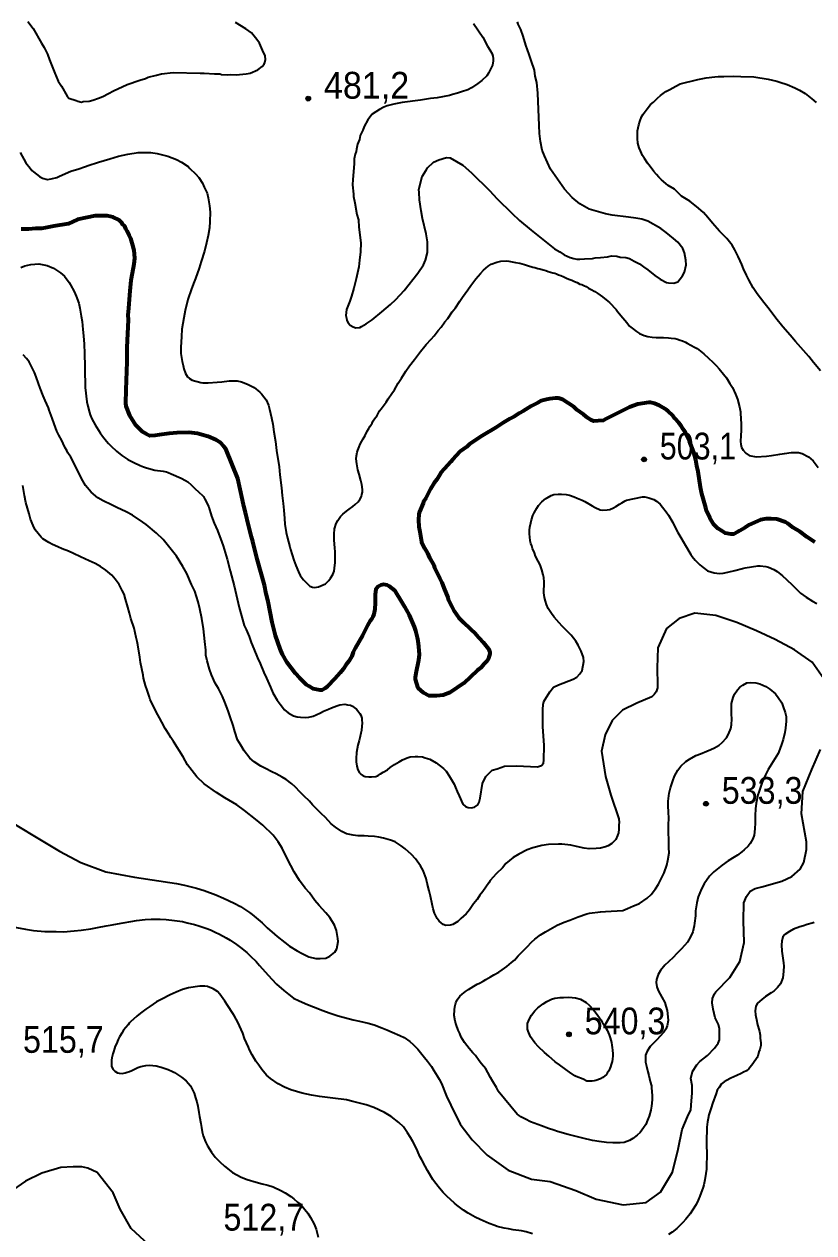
# Model space of a CAD drawing. Header units: metres. Extents: x 547833 to 556102, y 1844799 to 1850994.
# Drawn here: x 553187 to 553688, y 1847024 to 1847791 of the extents above; entities that cross this region are included whole.
import ezdxf

# ---------------------------------------------------------------- set-up
doc = ezdxf.new("R2010")
doc.units = ezdxf.units.M
doc.header["$LTSCALE"] = 6.8
for name, color, linetype, lineweight in [('1', 7, 'Continuous', 25), ('2', 7, 'Continuous', 53), ('5', 7, 'Continuous', 13)]:
    doc.layers.add(name, color=color, linetype=linetype, lineweight=lineweight)

msp = doc.modelspace()

# ---------------------------------------------------------------- hatches: boundary and pattern name
at = {"layer": '5'}
for points in [[(553368.72, 1847743.96, 1), (553365.72, 1847743.96, 1)], [(553581.73, 1847514.99, 1), (553578.73, 1847514.99, 1)], [(553621.05, 1847296.5, 1), (553618.05, 1847296.5, 1)], [(553534.08, 1847150.21, 1), (553531.08, 1847150.21, 1)]]:
    msp.add_hatch(color=256, dxfattribs=at).paths.add_polyline_path(points)

# ---------------------------------------------------------------- linework, layer by layer
at = {"layer": '1'}
for points in [[(553189.33, 1847792.96), (553192.67, 1847788.49), (553197.98, 1847779.17), (553199.72, 1847776.34), (553201.81, 1847772.12), (553203.02, 1847768.62), (553206.41, 1847760.1), (553208.6, 1847755.09), (553210.78, 1847751.9), (553214.35, 1847745.43), (553215.28, 1847744.32), (553219.9, 1847742.82), (553220.97, 1847742.33), (553223.45, 1847741.81), (553224.43, 1847742.12), (553228.25, 1847742.35), (553230.6, 1847743.02), (553234.1, 1847744.23), (553236.81, 1847745.34), (553240.45, 1847747.17), (553243.68, 1847748.95), (553252.33, 1847752.97), (553260.32, 1847755.69), (553264.04, 1847756.72), (553265.77, 1847757.53), (553270.87, 1847758.91), (553274.03, 1847759.68), (553281.61, 1847760.54), (553298.66, 1847760.04)], [(553298.66, 1847760.04), (553301.28, 1847760.14), (553307.81, 1847759.66), (553311.05, 1847759.62), (553312.29, 1847759.36), (553315.76, 1847759.15), (553317.98, 1847759.2), (553321.44, 1847758.98), (553327.83, 1847759.71), (553330.41, 1847760.2), (553335.24, 1847762.16), (553338.03, 1847764.3), (553339.27, 1847765.86), (553339.76, 1847766.92), (553340.15, 1847768.79), (553339.88, 1847771.19), (553338.28, 1847774.65), (553336.36, 1847779.08), (553334.67, 1847781.52), (553331.15, 1847785.77), (553327.64, 1847788.21), (553321.1, 1847792.32)], [(553472, 1847791.68), (553477.92, 1847782.99), (553481, 1847777.27), (553482.47, 1847775.01), (553483.99, 1847772.35), (553484.34, 1847770.97), (553484.53, 1847769.37), (553484.48, 1847767.95), (553484.18, 1847765.29), (553483.16, 1847763.56), (553481.53, 1847760.13), (553480.51, 1847758.4), (553477.41, 1847755.42), (553474.79, 1847753.5), (553470.85, 1847750.83), (553468.36, 1847749.54), (553464.46, 1847748.29), (553461.93, 1847747.39), (553458.78, 1847746.63), (553456.83, 1847746.01), (553449.11, 1847744.52), (553444.71, 1847744.03), (553438.37, 1847742.9), (553426.78, 1847741.59), (553421.46, 1847740.38), (553417.33, 1847739.3), (553415.2, 1847738.46), (553412.32, 1847737.12), (553407.8, 1847734.18), (553404.97, 1847730.62), (553402.62, 1847726.31), (553401.87, 1847724), (553400.24, 1847720.58), (553399.71, 1847718.09), (553398.43, 1847715.11), (553398.34, 1847714.09), (553397.77, 1847712), (553397.55, 1847710.36), (553396.93, 1847708.67), (553396.45, 1847705.78), (553396.42, 1847702.54), (553395.5, 1847692.73), (553395.29, 1847689.27), (553395.97, 1847683.27), (553395.93, 1847681.85)], [(553547.45, 1847642.59), (553549.22, 1847642.99), (553552.64, 1847643.18), (553557.03, 1847643.67), (553559.61, 1847644.17), (553563.07, 1847643.95), (553565.16, 1847643.38), (553568.62, 1847643.17), (553570.93, 1847642.42), (553573.95, 1847640.74), (553577.38, 1847639.1), (553579.82, 1847637.15), (553582.67, 1847635.25), (553587.12, 1847631.71), (553590.41, 1847629.45), (553594.49, 1847627.29), (553595.74, 1847627.02), (553599.2, 1847626.81), (553601.73, 1847627.7), (553604.74, 1847631.48), (553605.89, 1847633.84), (553606.99, 1847638.41), (553606.85, 1847641.43), (553605.91, 1847646.18), (553604.79, 1847648.89), (553601.72, 1847652.79), (553599.01, 1847655.31), (553594.34, 1847659.03), (553590.82, 1847661.46), (553582.6, 1847666.2), (553578.82, 1847667.39), (553575.09, 1847668.18), (553570.39, 1847668.65), (553560.13, 1847669.92), (553555.78, 1847670.84), (553545.51, 1847673.93), (553539.47, 1847677.29), (553534.58, 1847681.18), (553529.72, 1847686.5), (553521, 1847699.27), (553518.9, 1847703.48), (553517.2, 1847707.74), (553515.6, 1847711.2), (553514.56, 1847716.74), (553513.98, 1847721.94), (553513.61, 1847726.95), (553512.9, 1847747.51), (553512.13, 1847754.3), (553511.28, 1847758.25), (553510.65, 1847762.02), (553508.72, 1847768.27), (553507.29, 1847771.96), (553505.19, 1847777.99), (553503.54, 1847783.67), (553502.07, 1847787.75), (553500.46, 1847791.21), (553499.88, 1847792.76)], [(553681.35, 1847584.18), (553676.25, 1847589.8), (553672.95, 1847593.77), (553668.37, 1847599.2), (553663.9, 1847604.76), (553659.53, 1847610.47), (553656.34, 1847614.57), (553652, 1847620.03), (553649.46, 1847623.83), (553646.65, 1847628.97), (553645.2, 1847631.9), (553643.37, 1847636.03), (553642.33, 1847638.64), (553641.18, 1847641.11), (553640.01, 1847643.83), (553637.93, 1847647.93), (553636.1, 1847650.95), (553632.77, 1847655.16), (553628.03, 1847659.83), (553623.72, 1847665.04), (553620.72, 1847668.54), (553617.88, 1847671.69), (553614.83, 1847674.57), (553609.38, 1847678.91), (553604.07, 1847682.03), (553599.47, 1847686.48), (553595.61, 1847688.83), (553593.97, 1847690.14), (553591.31, 1847692.43), (553589.63, 1847694.12), (553588.05, 1847695.74), (553586.53, 1847697.66), (553584.16, 1847700.97), (553582.54, 1847702.98), (553580.49, 1847706.03), (553579.37, 1847707.99), (553577.94, 1847710.92), (553577.13, 1847712.82), (553576.39, 1847715.72), (553576.06, 1847718.67), (553576.09, 1847720.97), (553576.19, 1847723.57), (553576.86, 1847727.33), (553577.51, 1847729.5), (553578.68, 1847732.32), (553579.77, 1847734.14), (553580.96, 1847735.87), (553582.16, 1847737.6), (553584.36, 1847740.15), (553586.17, 1847741.75), (553588.76, 1847744.34), (553590.77, 1847745.96), (553594.17, 1847748.44), (553596.7, 1847749.83), (553600.34, 1847751.94), (553603.18, 1847753.26), (553614.32, 1847756.03), (553619.67, 1847757.14), (553625.18, 1847757.77), (553627.26, 1847757.91), (553630.84, 1847757.92), (553637.09, 1847758.14), (553641.6, 1847757.95), (553649.88, 1847757.81), (553659.03, 1847756.26), (553664.45, 1847754.99), (553666.31, 1847754.41), (553671.06, 1847752.96), (553675.88, 1847750.92), (553678.94, 1847749.38), (553682.38, 1847747.18), (553686.65, 1847743.78), (553689.5, 1847741.52)], [(553184.41, 1847709.83), (553188.12, 1847703.31), (553190.88, 1847699.78), (553191.78, 1847698.39), (553193.01, 1847697.42), (553196.69, 1847694.49), (553198.65, 1847693.59), (553201.72, 1847692.7), (553204.17, 1847692.98), (553207.65, 1847693.99), (553209.42, 1847694.81), (553216.51, 1847697.85), (553218.79, 1847698.48), (553221.08, 1847699.11), (553225.83, 1847700.89), (553227.63, 1847701.46), (553234.07, 1847703.68), (553241.38, 1847705.87), (553246.79, 1847707.36), (553252.83, 1847708.78), (553259.41, 1847709.78), (553267.36, 1847709.69)], [(553267.36, 1847709.69), (553271.38, 1847709.15), (553278.13, 1847707.56), (553283.71, 1847705.34), (553286.87, 1847703.72), (553291.04, 1847700.84), (553292.16, 1847699.73), (553295.65, 1847696.28), (553297.78, 1847693.92), (553300.04, 1847690.33), (553301.19, 1847687.86), (553303, 1847683.98), (553303.71, 1847680.96), (553304.54, 1847675.84), (553304.98, 1847671.93), (553304.78, 1847666.08), (553304.49, 1847662.08), (553303.68, 1847657.15), (553302.6, 1847652.44), (553301.34, 1847647.22), (553299.23, 1847640.66), (553297.99, 1847636.3), (553295.74, 1847629.85), (553294.88, 1847627.64), (553293.25, 1847623.37), (553290.93, 1847616.54), (553289.12, 1847609.51), (553288.29, 1847604.83), (553287.11, 1847597.76), (553286.76, 1847593.13), (553286.32, 1847586.14), (553286.38, 1847582.3), (553287.21, 1847577.19), (553287.87, 1847574.66), (553288.36, 1847572.49), (553289.43, 1847569.63), (553290.66, 1847567.54), (553291.91, 1847566.32), (553293.52, 1847565.26), (553299.02, 1847563.78), (553300.4, 1847563.56), (553303.75, 1847563.57), (553309.41, 1847563.96), (553312.35, 1847564.3), (553317, 1847564.82), (553319.34, 1847564.97), (553322.19, 1847564.92), (553324.86, 1847564.35), (553328.75, 1847562.81), (553332.84, 1847560.67), (553336.52, 1847557.74), (553337.5, 1847556.74), (553340.42, 1847552.85), (553341.92, 1847549.43), (553342.58, 1847546.9), (553343.95, 1847541.35), (553344.78, 1847537.36), (553345.44, 1847532.6), (553346.38, 1847526.5), (553347.15, 1847520.77), (553348.7, 1847510.4), (553349.28, 1847505.26), (553350.23, 1847496.94), (553350.78, 1847492.05), (553351.34, 1847487.15), (553351.7, 1847482.85), (553352.07, 1847477.44), (553352.45, 1847474.01), (553353.31, 1847468.66), (553353.97, 1847465.01), (553355.45, 1847459.6), (553355.89, 1847457.92), (553358.03, 1847451.09), (553359.39, 1847447.78), (553361.09, 1847443.75), (553362.1, 1847441.39), (553364.15, 1847438.65), (553368.32, 1847434.66), (553370.01, 1847433.98), (553371.4, 1847433.77), (553373.71, 1847434.15), (553376.67, 1847435.36), (553378.19, 1847436.15), (553380.31, 1847438.25), (553381.39, 1847439.61), (553382.86, 1847442.01), (553383.61, 1847444.08), (553384.18, 1847447.86), (553384.36, 1847449.49), (553384.29, 1847456.67), (553384.07, 1847458.63), (553383.71, 1847464.04), (553383.56, 1847467.5), (553383.91, 1847471.01), (553384.88, 1847474.47), (553385.91, 1847476.32), (553387.73, 1847478.88), (553389.06, 1847480.27), (553391.56, 1847482.29), (553393.16, 1847483.46), (553395.58, 1847485.1)], [(553395.93, 1847681.85), (553396.78, 1847677.9), (553398.04, 1847670.36), (553399.02, 1847667.03), (553399.35, 1847662.42), (553400.48, 1847652.43), (553400.31, 1847646.75), (553399.7, 1847641.42), (553399.36, 1847637.33), (553398.39, 1847633.38), (553397.6, 1847629.65), (553396.06, 1847623.61), (553394.6, 1847618.59), (553393.54, 1847615.43), (553391.51, 1847610.15), (553391.12, 1847606.46), (553391.53, 1847604.69), (553391.71, 1847603.09), (553392.46, 1847601.76), (553393.84, 1847600.3), (553395.8, 1847599.1), (553397.49, 1847598.48), (553399.89, 1847598.76), (553401.04, 1847599.29), (553403.88, 1847601.03), (553407.82, 1847603.7), (553413.94, 1847608.64), (553419.48, 1847613.32), (553422.75, 1847616.52), (553427.98, 1847622.17), (553436.83, 1847633.29), (553440.29, 1847638.53), (553441.57, 1847641.51), (553442.84, 1847646.31), (553442.93, 1847649.15), (553442.87, 1847653.19), (553442.11, 1847658.16), (553439.78, 1847668.01), (553438.83, 1847672.76), (553437.84, 1847679.73), (553437.52, 1847684.34), (553437.29, 1847686.34), (553439.41, 1847694.47), (553441.97, 1847698.6), (553442.81, 1847700.12), (553446.67, 1847703.59), (553450.13, 1847705.19), (553454.83, 1847706.53), (553457.27, 1847706.41), (553465.27, 1847701.85), (553470.7, 1847696.8), (553482.27, 1847685.77), (553487.12, 1847680.46), (553496.46, 1847671.2), (553501.22, 1847666.68), (553508.61, 1847660.44), (553523.5, 1847648.57), (553526.75, 1847646.72), (553529.6, 1847644.81), (553533.42, 1847643.22), (553535.73, 1847642.47), (553537.59, 1847642.08), (553539.41, 1847642.08), (553542.43, 1847642.22), (553547.45, 1847642.59)], [(553184.87, 1847636.87), (553187.37, 1847637.77), (553191.23, 1847638.71), (553193.82, 1847638.87), (553196.4, 1847639.04), (553201.6, 1847638.02), (553205.63, 1847636.37), (553210.04, 1847633.52), (553212.66, 1847631.22), (553215.58, 1847627.33), (553216.37, 1847625.81), (553218.72, 1847621.49), (553220.03, 1847618.67), (553221.65, 1847614.26), (553222.39, 1847611), (553223.08, 1847605.99), (553223.71, 1847602.6), (553224.29, 1847597.46), (553224.63, 1847593.4), (553225.1, 1847588.13), (553225.03, 1847586.63), (553225.22, 1847583.8), (553225.64, 1847561.14), (553225.69, 1847560.6), (553226.71, 1847551.53), (553227.29, 1847548.77), (553228.38, 1847544.75), (553228.85, 1847543.35), (553229.97, 1847540.88), (553232.02, 1847537.01), (553233.03, 1847535.27), (553235.19, 1847531.96), (553236.68, 1847529.85), (553239.15, 1847526.69), (553240.55, 1847525.12), (553242.23, 1847523.42), (553245.57, 1847520.31), (553248.95, 1847517.54), (553250.83, 1847516.18), (553252.72, 1847514.99), (553256.47, 1847512.97), (553260.61, 1847511.09), (553262.75, 1847510.26), (553264.57, 1847509.71), (553269.93, 1847508.21), (553275.26, 1847507.48), (553277.23, 1847507.06), (553278.33, 1847506.72), (553280.31, 1847505.92), (553286.63, 1847503.09), (553289.4, 1847501.65), (553290.77, 1847500.73), (553292.97, 1847498.84), (553294.98, 1847496.86), (553298.12, 1847494.04), (553299.9, 1847492.33), (553300.68, 1847491.41), (553301.7, 1847489.75), (553304.05, 1847485.03)], [(553395.58, 1847485.1), (553397.04, 1847486.38), (553398.94, 1847488.21), (553400.03, 1847489.57), (553401.06, 1847491.42), (553401.27, 1847492.81), (553401.73, 1847494.23), (553401.54, 1847495.94), (553401.18, 1847499.12), (553400.52, 1847501.65), (553399.45, 1847505.62), (553398.76, 1847508.39), (553397.96, 1847512.15), (553397.71, 1847515.46), (553397.87, 1847517.34), (553398.36, 1847519.63), (553398.71, 1847520.91), (553399.46, 1847522.98), (553400.14, 1847524.66), (553401.17, 1847526.52), (553402.12, 1847527.99), (553403.23, 1847530.22), (553404.66, 1847532.86), (553405.69, 1847534.72), (553406.53, 1847536.05), (553407.67, 1847538.04), (553408.38, 1847539.48), (553409.35, 1847540.71), (553410.09, 1847541.91), (553410.95, 1847543), (553411.77, 1847544.58), (553412.5, 1847545.78), (553413.58, 1847547.14), (553414.75, 1847548.88), (553416.7, 1847551.33), (553417.95, 1847553.46), (553420.17, 1847556.81), (553421.88, 1847559.23), (553424.37, 1847563.48), (553426.38, 1847566.56), (553429.09, 1847571.08), (553431.56, 1847574.46), (553434.57, 1847578.52), (553436.52, 1847580.98), (553438.48, 1847583.43), (553441.19, 1847586.84), (553442.06, 1847587.93), (553445.15, 1847591.25), (553447.13, 1847593.46), (553449.6, 1847596.84), (553451.58, 1847599.05), (553453.94, 1847602.29), (553455.68, 1847604.47), (553458.55, 1847608.64), (553460.61, 1847611.23), (553463.35, 1847615.5), (553465.17, 1847618.06), (553468.37, 1847622.64), (553470.4, 1847625.48), (553473.52, 1847629.67), (553476.48, 1847633.11), (553478.49, 1847635.07), (553481.42, 1847637.63), (553483.27, 1847638.83), (553486.83, 1847640.23), (553489.49, 1847640.78), (553493.3, 1847641.09), (553494.44, 1847640.84), (553498.74, 1847640.09), (553501.41, 1847639.53), (553504.49, 1847638.64), (553506.42, 1847637.99), (553509.74, 1847637.12), (553511.02, 1847636.77), (553512.82, 1847636.23), (553514.1, 1847635.88), (553516.27, 1847635.26), (553517.93, 1847634.83), (553519.49, 1847634.26), (553522.43, 1847633.48), (553523.71, 1847633.13), (553524.74, 1847632.75), (553526.05, 1847632.15), (553527.46, 1847631.69), (553529.42, 1847630.8), (553531.11, 1847630.13), (553532.56, 1847629.42), (553534.35, 1847628.88), (553536.2, 1847627.85), (553537.76, 1847627.28), (553539.61, 1847626.25), (553540.75, 1847626.01), (553542.47, 1847625.09), (553543.5, 1847624.71), (553545.11, 1847623.65), (553546.69, 1847622.84), (553548.95, 1847621.49), (553550.83, 1847620.21), (553553.91, 1847618.21), (553557.31, 1847615.49), (553558.4, 1847614.62)], [(553558.4, 1847614.62), (553562.5, 1847610.25), (553563.4, 1847608.87), (553566.7, 1847604.9), (553569.4, 1847601.86), (553571.01, 1847599.69), (553572.78, 1847598.28), (553575.5, 1847596.11), (553577.38, 1847594.83), (553580.38, 1847593.56), (553582.56, 1847592.94), (553585.44, 1847592.65), (553587.94, 1847592.44), (553590.17, 1847592.44), (553592.54, 1847592.34), (553595.78, 1847592.21), (553597.41, 1847592.02), (553599.91, 1847591.81), (553601.47, 1847591.24), (553603.26, 1847590.7), (553604.54, 1847590.35), (553606.64, 1847589.35), (553607.7, 1847588.73), (553609.93, 1847587.62), (553612.2, 1847586.26), (553613.91, 1847585.34), (553615.96, 1847583.71), (553618.14, 1847581.98), (553621.16, 1847579.34), (553623.81, 1847576.79), (553625.91, 1847574.67), (553628, 1847572.56), (553630.76, 1847569.03), (553632.51, 1847566.75), (553634.77, 1847563.16), (553636.41, 1847560.74), (553638.27, 1847556.37), (553639.5, 1847553.16), (553640.79, 1847548.35), (553641.39, 1847545.19), (553641.73, 1847540.02), (553641.79, 1847538.42), (553641.86, 1847533.47), (553641.73, 1847530.23), (553641.41, 1847526.48), (553641.6, 1847524.76), (553642.1, 1847522.59), (553643.03, 1847520.96), (553644.74, 1847518.92), (553647.01, 1847517.57), (553651.33, 1847516.57), (553657.97, 1847517.07), (553661.15, 1847517.43), (553666.37, 1847518.4), (553669.42, 1847518.87), (553673.58, 1847519.34), (553675.05, 1847519.5), (553678.29, 1847519.38), (553680.57, 1847518.89), (553684.55, 1847516.61), (553687.44, 1847514.09), (553690.63, 1847509.99)], [(553287.75, 1847447.04), (553283.56, 1847453.64), (553281.98, 1847455.75), (553275.11, 1847464.15), (553271.01, 1847468.27), (553264.36, 1847473.73), (553262.18, 1847475.3), (553255.77, 1847479.55), (553251.69, 1847481.76), (553245.83, 1847484.54), (553242.31, 1847486.15), (553237.03, 1847488.8), (553233.67, 1847490.62), (553229.53, 1847494.26), (553225.89, 1847498.53), (553224.12, 1847501.49), (553221.76, 1847506.29), (553219.93, 1847509.81), (553216.69, 1847516.51), (553214.75, 1847519.26), (553214.01, 1847520.7), (553212.96, 1847522.4), (553211.8, 1847525.04), (553210.91, 1847526.95), (553209, 1847530.36), (553207.75, 1847532.9), (553205.98, 1847537.57), (553204.71, 1847541.16), (553202.9, 1847546.21), (553202.35, 1847547.68), (553200.39, 1847552.33), (553199.08, 1847555.43), (553197.1, 1847560.28), (553196, 1847563.21), (553194.56, 1847567.45), (553193.59, 1847570.11), (553191.95, 1847573.65), (553190.14, 1847576.98), (553188.48, 1847578.99), (553186.29, 1847581.42)], [(553692.24, 1847571.28), (553687.79, 1847576.61), (553684.76, 1847580.35), (553681.35, 1847584.18)], [(553262.76, 1847376.21), (553262.54, 1847378.17), (553260.89, 1847386.16), (553260.39, 1847389.45), (553259.12, 1847397.36), (553258.76, 1847399.43), (553258.11, 1847401.96), (553256.81, 1847407.89), (553254.76, 1847413.98), (553253.75, 1847417.46), (553252.7, 1847421.18), (553251.25, 1847426.35), (553250.4, 1847429.47), (553249.25, 1847431.95), (553247.23, 1847435.56), (553244.72, 1847439.12), (553242.59, 1847441.48), (553238.75, 1847444.76), (553235.4, 1847446.99), (553232.08, 1847448.97), (553228.16, 1847450.75), (553222.79, 1847453.24), (553218.22, 1847455.33), (553215.08, 1847456.71), (553211.05, 1847458.36), (553208.44, 1847459.55), (553204.93, 1847461.01), (553202.56, 1847462.23), (553198.93, 1847464.67), (553197.71, 1847465.65), (553194.08, 1847470.32), (553192.66, 1847473.01), (553190.96, 1847477.03), (553190.09, 1847480.4), (553189.18, 1847484.02), (553188.14, 1847487.74), (553187.26, 1847492.23), (553186.05, 1847498.54)], [(553542.08, 1847386.71), (553541.87, 1847389.44), (553540.46, 1847393.45), (553538.52, 1847397.21), (553536.91, 1847399.68), (553534.02, 1847403.52), (553531.56, 1847405.99), (553528.35, 1847409.22), (553526.31, 1847411.36), (553523.16, 1847414.89), (553521.47, 1847417.25), (553519.49, 1847420.53), (553518.46, 1847422.88), (553517.65, 1847425.06), (553517.1, 1847427.37), (553516.76, 1847430.36), (553516.74, 1847432.25), (553516.79, 1847435.1), (553516.85, 1847437.1), (553516.62, 1847440.01), (553516.22, 1847441.86), (553515.48, 1847445), (553514.27, 1847448.17), (553513.16, 1847450.42), (553511.47, 1847453.64), (553510.76, 1847455.73), (553509.59, 1847458.54), (553509.03, 1847460.18), (553508.38, 1847461.72), (553508.1, 1847463.3), (553507.72, 1847465.81), (553507.62, 1847467.6), (553507.51, 1847470.24), (553507.77, 1847472.07), (553508.41, 1847474.79), (553508.86, 1847476.65), (553509.77, 1847479.5), (553510.54, 1847481.1), (553512.2, 1847484.03), (553513.31, 1847485.87), (553515.33, 1847488.18), (553517.94, 1847490.18), (553518.83, 1847490.66), (553521.33, 1847492.08), (553523.05, 1847492.75), (553525.86, 1847493.07), (553527.85, 1847493.01), (553530.83, 1847492.68), (553532.86, 1847492.25), (553535.82, 1847491.26), (553537.82, 1847490.35), (553540.98, 1847489.19), (553542.6, 1847488.24), (553545.23, 1847486.83), (553547.27, 1847485.55), (553549.29, 1847484.45), (553552.47, 1847483.1), (553554.2, 1847482.92), (553556.94, 1847482.95), (553558.6, 1847483.33), (553560.95, 1847484.35), (553562.28, 1847485.16), (553564.58, 1847486.56), (553566.1, 1847487.4), (553568.32, 1847488.69)], [(553568.32, 1847488.69), (553569.21, 1847489.17), (553579.28, 1847491.26), (553580.76, 1847491.27), (553583.23, 1847490.56), (553586.43, 1847489.63), (553588.05, 1847488.52), (553590.46, 1847486.6), (553592.06, 1847484.8), (553594.19, 1847481.85), (553595.73, 1847479.74), (553598.57, 1847474.98), (553599.23, 1847473.56), (553601.78, 1847468.67), (553603.54, 1847465.49), (553606.51, 1847460.45), (553609.96, 1847454.66), (553610.79, 1847453.46), (553612.74, 1847451.2), (553615.68, 1847448.15), (553617.68, 1847446.38), (553620.59, 1847444.42), (553622.67, 1847443.67), (553624.73, 1847443.11), (553628.08, 1847442.59), (553630.44, 1847442.86), (553633.36, 1847443.4), (553637.91, 1847444.61), (553642.65, 1847445.85), (553644.31, 1847446.14), (553652.52, 1847447.48), (553654.01, 1847447.55), (553657.55, 1847447.06), (553659.19, 1847446.65), (553662.54, 1847445.24), (553664.8, 1847443.81), (553668.19, 1847441.11), (553670.65, 1847438.8), (553674.36, 1847435.14), (553678.26, 1847431.5), (553679.51, 1847430.15), (553683.08, 1847427.67), (553687.07, 1847425.03), (553689.83, 1847423.56)], [(553304.05, 1847485.03), (553304.43, 1847483.9), (553305.34, 1847480.41), (553305.83, 1847479.04), (553307.54, 1847474.68), (553309.66, 1847469.88), (553312.47, 1847462.59), (553313.27, 1847460.21), (553315.79, 1847451.66), (553317.79, 1847444.29), (553320.17, 1847434.88), (553323.42, 1847421.01), (553326.55, 1847409.69), (553327.94, 1847407.1), (553329.66, 1847402.71), (553330.96, 1847398.79), (553332.63, 1847394.9), (553335, 1847389.11), (553336.73, 1847385.51), (553339.07, 1847379.9), (553340.82, 1847376.12), (553343.27, 1847370.43), (553344.79, 1847367.01), (553347.51, 1847362.29), (553349.32, 1847359.66), (553352.18, 1847356.19), (553354.39, 1847354.26), (553357.82, 1847352.38), (553360.09, 1847351.59), (553362.29, 1847351.37), (553365.62, 1847351.27), (553367.49, 1847351.48), (553370.26, 1847352.18), (553372.17, 1847352.87), (553375.05, 1847354.14), (553376.92, 1847355.2), (553380, 1847356.5), (553381.89, 1847357.38), (553385.33, 1847358.72), (553387.35, 1847359.32), (553390.34, 1847359.66), (553392.17, 1847359.4), (553394.11, 1847359.05), (553395.21, 1847358.51), (553396.44, 1847357.7), (553397.9, 1847356.54), (553398.77, 1847355.5), (553399.92, 1847353.74), (553400.61, 1847352.68), (553401.2, 1847350.85), (553401.32, 1847349.73), (553401.37, 1847347.65), (553401.21, 1847345.74), (553400.94, 1847343.05), (553400.68, 1847341.22), (553399.95, 1847338.39), (553399.58, 1847336.65), (553398.78, 1847333.71), (553398.29, 1847331.38), (553397.9, 1847328.97), (553397.55, 1847325.33), (553397.62, 1847323.07), (553398.12, 1847320.28), (553398.75, 1847318.08), (553399.63, 1847316.19)], [(553549.9, 1847268.15), (553545.33, 1847268.01), (553542.22, 1847268.43), (553537.33, 1847269.4), (553533.8, 1847270.15), (553527.99, 1847270.83), (553525.89, 1847270.78), (553519.6, 1847270.64), (553515.36, 1847270.07), (553509.7, 1847268.56), (553506.11, 1847267.3), (553500.79, 1847264.49), (553497.21, 1847262.37), (553492.66, 1847258.6), (553490.38, 1847255.95), (553486.53, 1847251.98), (553482.7, 1847247.82), (553481.72, 1847246.37), (553478.04, 1847240.88), (553476.11, 1847238.47), (553474.32, 1847235.78), (553472.14, 1847233.04), (553469.61, 1847229.22), (553467.31, 1847226.76), (553464.12, 1847223.63), (553462.22, 1847221.88), (553458.99, 1847219.99), (553457.15, 1847219.39), (553454.4, 1847219.18), (553452.89, 1847219.87), (553450.26, 1847221.96), (553448.91, 1847223.72), (553447.29, 1847227.07), (553446.49, 1847229.95), (553445.87, 1847232.84), (553444.73, 1847237.87), (553443.97, 1847241.23), (553442.63, 1847246.24), (553442.02, 1847249.13), (553440.12, 1847254.08), (553438.52, 1847257.24), (553435.26, 1847261.56), (553432.65, 1847264.32), (553428.7, 1847267.99), (553426.09, 1847269.89), (553422.27, 1847272.42), (553419.47, 1847273.44), (553415.02, 1847274.75), (553412.08, 1847275.38), (553409.27, 1847275.73), (553405.22, 1847276.03), (553402.62, 1847276.22), (553398.7, 1847276.25), (553395.8, 1847276.49), (553391.39, 1847277.43), (553388.56, 1847278.83), (553384.5, 1847281.71), (553381.77, 1847283.89), (553378.07, 1847287.87), (553375.5, 1847290.25), (553372.05, 1847293.69), (553369.89, 1847295.93), (553368.02, 1847298.11), (553364.46, 1847301.62), (553362.19, 1847303.95), (553358.85, 1847307.3), (553356.73, 1847309.16), (553353.15, 1847312), (553350.7, 1847313.45), (553346.83, 1847315.49), (553344.2, 1847316.73), (553340.05, 1847318.84), (553337.11, 1847320.32), (553332.97, 1847323.1), (553330.21, 1847325.46), (553326.53, 1847330.11), (553324.51, 1847333.61), (553322.4, 1847337.01), (553320.65, 1847342.35), (553319.55, 1847346.15), (553317.69, 1847351.58), (553316.38, 1847355.54), (553314.34, 1847360.95), (553312.88, 1847364.51), (553310.2, 1847369.56), (553308.1, 1847372.96), (553305.86, 1847378.34), (553304.68, 1847382.03), (553303.03, 1847387.3), (553302.35, 1847390.76), (553302.26, 1847394.09), (553301.64, 1847399.57), (553301.11, 1847403.43), (553300.83, 1847407.6), (553299.72, 1847413.98), (553298.53, 1847420.25), (553297.37, 1847424.61), (553295.17, 1847431.34), (553293.25, 1847435.61), (553290.26, 1847442.64), (553287.75, 1847447.04)], [(553695.87, 1847373.58), (553686.85, 1847386.38), (553675.65, 1847394.2), (553663.43, 1847400.74), (553651.55, 1847406.25), (553639.19, 1847411.45), (553625.75, 1847415.96), (553612.38, 1847417.57), (553602.43, 1847414.15), (553594.57, 1847407.75), (553589.02, 1847395.52), (553588.54, 1847382.8), (553588.77, 1847371.83), (553588.7, 1847370.07), (553588, 1847367.65), (553586.72, 1847365.92), (553585.09, 1847364.42), (553575.7, 1847360.33), (553566.51, 1847355.84), (553560.08, 1847349.4), (553555.67, 1847340.26), (553553.3, 1847329.81), (553555.78, 1847313.82), (553559.28, 1847301.94), (553564.21, 1847286.98), (553564.38, 1847284.61), (553564.26, 1847283.16), (553564.29, 1847280.39), (553564.08, 1847277.98), (553563.41, 1847276.28), (553562.35, 1847273.86), (553561.32, 1847272.79), (553559.77, 1847271.28), (553557.55, 1847269.78), (553555.81, 1847269.11), (553552.65, 1847268.36), (553549.9, 1847268.15)], [(553399.63, 1847316.19), (553400.59, 1847315.26), (553402.13, 1847314.2), (553403.4, 1847313.87), (553405.71, 1847313.56), (553407.41, 1847313.57), (553410.13, 1847313.78), (553411.57, 1847314.51), (553412.98, 1847315.43), (553414.66, 1847316.47), (553417.51, 1847318.12), (553419.25, 1847319.45), (553421.97, 1847321.37), (553424.9, 1847323.13), (553427.03, 1847324.32), (553430, 1847325.7), (553431.94, 1847326.2), (553435.12, 1847326.56), (553436.74, 1847326.46), (553439.61, 1847326.22), (553441.46, 1847325.76), (553444.41, 1847324.77), (553448.37, 1847322.47), (553450.24, 1847320.98), (553452.95, 1847318.82), (553454.66, 1847317.12), (553456.68, 1847314.32), (553457.79, 1847312.08), (553459.75, 1847308.98), (553460.65, 1847306.91), (553461.7, 1847304.37), (553462.87, 1847301.57), (553465.37, 1847296.33), (553466.94, 1847294.77), (553468.65, 1847294.21), (553470.65, 1847293.93), (553472.79, 1847294.35), (553474.78, 1847295.76), (553475.64, 1847297.46), (553476.35, 1847300), (553477.78, 1847309.32), (553479.92, 1847313.84), (553481.49, 1847315.53), (553483.91, 1847317.79), (553487.05, 1847318.78), (553491.62, 1847320.47), (553499.32, 1847320.61), (553512.59, 1847320.05), (553515.3, 1847320.9), (553516.44, 1847322.31), (553516.58, 1847324.29), (553516.87, 1847333.59), (553516.03, 1847345.61), (553515.97, 1847348.79), (553516.04, 1847356.26), (553516.22, 1847359.49), (553516.68, 1847361.33), (553520.38, 1847367.54), (553522.79, 1847370.41), (553525.92, 1847372.08), (553535.28, 1847375.56), (553537.62, 1847376.95), (553539.49, 1847378.95), (553540.89, 1847381.11), (553542.08, 1847386.71)], [(553283.67, 1847245.83), (553288.67, 1847244.77), (553296.25, 1847242.86), (553301.28, 1847241.42), (553308.68, 1847238.63), (553313.4, 1847236.58), (553320.16, 1847233.43), (553324.32, 1847231.32), (553329.91, 1847227.56), (553331.68, 1847226.32), (553338.02, 1847220.92), (553341.24, 1847217.85), (553345.82, 1847213.68), (553347.42, 1847212.24), (553352.34, 1847208.49), (553355.37, 1847206.25), (553360.2, 1847203.26), (553363.35, 1847201.61), (553367.53, 1847199.31), (553372.04, 1847198.3), (553374.81, 1847198.32), (553378.42, 1847198.54), (553380.95, 1847199.78), (553384.12, 1847202.25), (553385.39, 1847204.49), (553386.2, 1847209.17), (553386.09, 1847210.98), (553385.14, 1847216.03), (553383.79, 1847219.51), (553380.86, 1847224.25), (553378.31, 1847227.31), (553374.15, 1847232), (553371.5, 1847235.14), (553367.98, 1847240), (553365.25, 1847243.03), (553361.65, 1847247.79), (553358.35, 1847253.34), (553356.26, 1847257.41), (553352.76, 1847263.8), (553350.72, 1847268.34), (553348.15, 1847272.45), (553344.91, 1847276.58), (553338.45, 1847282.92), (553333.81, 1847286.79), (553326.87, 1847292.31), (553321.98, 1847295.87), (553314.31, 1847300.26), (553309.06, 1847303.58), (553301.16, 1847309.19), (553296.45, 1847313.63), (553290.62, 1847321.19), (553287.94, 1847326.24), (553281.74, 1847336.07), (553280.04, 1847338.62), (553279.14, 1847340.01), (553276.54, 1847344.3), (553274.36, 1847348.27), (553272.8, 1847351.07), (553270.75, 1847354.92), (553269.47, 1847357.51), (553267.03, 1847362.56), (553266.49, 1847364.11), (553264.98, 1847368.65), (553263.91, 1847371.5), (553262.76, 1847376.21)], [(553589.36, 1847245.4), (553591.55, 1847249.66), (553593.01, 1847252.79), (553594.76, 1847257.58), (553595.28, 1847260.6), (553596.09, 1847265.28), (553595.92, 1847268.51), (553595.94, 1847274.15), (553595.71, 1847277.95), (553595.84, 1847283.51), (553596.02, 1847286.97), (553595.67, 1847291.71), (553595.61, 1847294.86), (553595.51, 1847298.2), (553596.17, 1847303.34), (553597.05, 1847306.59), (553598.55, 1847311.06), (553599.47, 1847313.94), (553601.7, 1847317.83), (553603.52, 1847320.33), (553606.72, 1847323.27), (553609.03, 1847324.87), (553613.07, 1847327.15), (553616.01, 1847328.24), (553620.12, 1847329.95), (553622.59, 1847330.9), (553624.96, 1847331.93), (553627.81, 1847333.79), (553629.82, 1847335.45), (553632.64, 1847338.35), (553633.81, 1847340.68), (553635.32, 1847344.29), (553635.73, 1847346.54), (553635.95, 1847350.48), (553635.82, 1847353.34), (553635.73, 1847357.53), (553635.81, 1847360.22), (553636.83, 1847363.87), (553637.64, 1847365.97), (553639.52, 1847368.77), (553641.05, 1847370.47), (553642.91, 1847371.73), (553645.51, 1847373.27), (553647.59, 1847373.5), (553651.26, 1847373.16), (553653.72, 1847372.57), (553657.54, 1847370.9), (553660.12, 1847369.19), (553663.61, 1847366.24), (553665.4, 1847363.96), (553667.61, 1847360.48), (553668.46, 1847358.09), (553669.72, 1847354.5), (553670.32, 1847351.8), (553670.34, 1847349.03), (553669.89, 1847344.58), (553669.46, 1847341.66), (553668.42, 1847337.34), (553667.67, 1847334.67), (553666.35, 1847331.08), (553665.42, 1847328.39), (553659, 1847318.19), (553657.24, 1847314.82), (553655.27, 1847310.31), (553653.02, 1847303.88)], [(553445.31, 1847129.71), (553446.81, 1847127.32), (553449.1, 1847123.79), (553450.19, 1847121.74), (553451.73, 1847118.97), (553454.97, 1847110.96), (553457.73, 1847105.24), (553463.7, 1847093.25), (553471.29, 1847083.22), (553480.82, 1847073.49), (553494.09, 1847064.1), (553508.76, 1847058.22), (553520.68, 1847056.93), (553537.03, 1847051.03), (553549.8, 1847045.58), (553566.92, 1847041.92), (553581.51, 1847043.5), (553590.59, 1847050.08), (553598.24, 1847062.81), (553601.95, 1847077.27), (553604.37, 1847089.83), (553607.87, 1847097.8), (553609.98, 1847102.23), (553610.46, 1847108.05), (553610.69, 1847112.95), (553610.69, 1847117.84), (553609.98, 1847122.27), (553610.93, 1847126.7), (553613.75, 1847130.9), (553615.64, 1847133), (553620.58, 1847136.73), (553625.05, 1847141.39), (553627.17, 1847144.65), (553628.12, 1847146.75), (553628.12, 1847150.01), (553628.12, 1847153.74), (553627.41, 1847156.54), (553625.29, 1847160.73), (553624.11, 1847166.1), (553623.41, 1847170.29), (553623.64, 1847172.85), (553625.05, 1847175.89), (553625.88, 1847177.23), (553634.63, 1847186.31), (553641.11, 1847196.41), (553643.78, 1847208.4), (553643.34, 1847222.3), (553643.58, 1847233.75), (553645.21, 1847237.73), (553647.54, 1847241), (553650.66, 1847242.74), (553654.94, 1847243.89), (553667.59, 1847247.36), (553674.01, 1847250.44), (553679.27, 1847255.07), (553681.6, 1847259.31), (553683.25, 1847267.48), (553683.25, 1847272.42), (553680.05, 1847290.23), (553680.92, 1847304.33), (553686.67, 1847318.25), (553692.25, 1847331)], [(553653.02, 1847303.88), (553652.52, 1847302.13), (553651.42, 1847296.92), (553651.04, 1847293.29), (553650.81, 1847289.18), (553650.76, 1847284.39), (553650.6, 1847280.59), (553650.07, 1847276.54), (553649.22, 1847274.36), (553647.57, 1847271.38), (553646.29, 1847269.54), (553643.76, 1847267.26), (553642.21, 1847265.98), (553639.55, 1847263.98), (553637.41, 1847262.64), (553633.7, 1847260.23), (553629.73, 1847257.48), (553624.52, 1847253.4), (553621.76, 1847250.59), (553618.32, 1847245.81), (553616.6, 1847242.53), (553614.5, 1847237.41), (553613.72, 1847233.73), (553612.91, 1847228.66), (553612.79, 1847225.36), (553612.32, 1847220.72), (553612.11, 1847219.1), (553611.16, 1847215.21), (553609.82, 1847212.16), (553607.73, 1847208.64), (553605.96, 1847206.64), (553603.92, 1847204.51), (553600.89, 1847201.38), (553598.84, 1847199.25), (553595.7, 1847196.2), (553593.54, 1847194.16), (553590.76, 1847190.66), (553589.15, 1847188.18), (553588.11, 1847185.07), (553587.94, 1847183.06), (553588.34, 1847180.42), (553589.2, 1847178.12), (553590.48, 1847175.68), (553591.49, 1847173.8), (553593.38, 1847170.33), (553594.13, 1847168.13), (553594.84, 1847165.42), (553595.4, 1847161.4), (553595.47, 1847159.02), (553594.96, 1847155.67), (553594.01, 1847153.57), (553592.74, 1847151.53), (553590.37, 1847148.77), (553588.58, 1847146.97), (553585.9, 1847144.27), (553584.23, 1847142.39), (553582.16, 1847139.56), (553581.16, 1847136.96), (553581.08, 1847135.95), (553581.18, 1847132.47), (553581.75, 1847130.05), (553582.58, 1847126.36), (553583.24, 1847124.04), (553584.17, 1847120.26), (553584.88, 1847117.56)], [(553162.41, 1847294.66), (553197.72, 1847273.38), (553209.37, 1847266.45), (553222.9, 1847259.3), (553238.75, 1847253.3), (553256.94, 1847249.84), (553283.67, 1847245.83)], [(553487.76, 1847114.14), (553487.68, 1847114.27), (553486.57, 1847116.54), (553484.42, 1847120.31), (553482.9, 1847122.72), (553481.09, 1847126.05), (553479.87, 1847128.4), (553477.22, 1847131.54), (553475.66, 1847133.47), (553473.28, 1847136.73), (553471.64, 1847138.55), (553469.33, 1847141.26), (553467.77, 1847143.18), (553466.4, 1847145.13), (553464.32, 1847148.34), (553463.29, 1847150.7), (553462.27, 1847152.88), (553461.11, 1847156.39), (553460.48, 1847158.61), (553459.78, 1847162.26), (553459.96, 1847165.72), (553460.12, 1847167.65), (553460.79, 1847170.21), (553461.73, 1847172.04), (553463.36, 1847174.52), (553464.85, 1847175.74), (553466.96, 1847177.32), (553468.91, 1847178.68), (553472.22, 1847180.68), (553474.46, 1847181.99), (553475.91, 1847182.73), (553478.15, 1847184.03), (553479.95, 1847185), (553482.82, 1847186.67), (553484.88, 1847187.95), (553488.21, 1847189.76), (553490.16, 1847191.13), (553493.26, 1847193.3), (553496.13, 1847195.82), (553498.05, 1847197.38), (553500.44, 1847199.94), (553501.19, 1847200.89), (553503.93, 1847203.69), (553506.01, 1847205.64), (553508.92, 1847208.65), (553510.99, 1847210.6), (553514.59, 1847213.4), (553517.63, 1847215.28), (553522.13, 1847217.7), (553525.09, 1847219.47), (553529.55, 1847221.41), (553533.14, 1847222.67), (553538.55, 1847224.72), (553544.06, 1847226.69), (553545.74, 1847227.07), (553552.62, 1847227.94), (553555.85, 1847228.12), (553566.86, 1847228.79), (553569.67, 1847230.16), (553573.61, 1847231.66), (553577.45, 1847233.24), (553582.14, 1847236.55), (553584.84, 1847238.86), (553587.48, 1847242.6), (553589.36, 1847245.4)], [(553179.84, 1847218.42), (553187.76, 1847217.04), (553192.88, 1847216.2), (553200.16, 1847215.51), (553207.37, 1847215.38), (553211.93, 1847215.33), (553218.79, 1847215.82), (553223.09, 1847216.31), (553229.34, 1847217.12), (553233.42, 1847217.96), (553238.99, 1847218.97), (553242.89, 1847219.6), (553246.14, 1847220.25), (553249.75, 1847220.94), (553254.68, 1847221.79), (553258.29, 1847222.48), (553263.72, 1847223.1), (553267.59, 1847223.25), (553273.26, 1847223.32), (553277.09, 1847223), (553282.35, 1847222.55), (553287.36, 1847221.8), (553290.48, 1847221.01), (553294.98, 1847219.82), (553297.91, 1847219.01), (553302.34, 1847217.53), (553305.21, 1847216.43), (553308.21, 1847215.06), (553311.02, 1847213.68), (553315.24, 1847211.5), (553317.78, 1847209.99), (553321.8, 1847207.13), (553324.28, 1847205.33), (553328.16, 1847202.07), (553330.59, 1847199.79), (553334.2, 1847196.41), (553336.39, 1847193.82), (553339.97, 1847189.77), (553344.08, 1847185.31), (553347, 1847182.13), (553351.83, 1847177.94), (553354.95, 1847175.46), (553357.95, 1847173.24), (553361.47, 1847171.46), (553366.75, 1847169.12), (553370.63, 1847167.57), (553376.56, 1847165.4), (553380.51, 1847163.95), (553386.23, 1847161.95), (553390.22, 1847160.98), (553395.8, 1847159.43), (553399.77, 1847158.65), (553405.33, 1847157.29), (553408.95, 1847156.28), (553414, 1847154.3), (553417.17, 1847153.14), (553420.37, 1847151.61), (553425.26, 1847149.42), (553428.05, 1847148.22), (553431.57, 1847145.58), (553433.86, 1847143.76), (553436.76, 1847140.77), (553438.41, 1847138.78), (553440.95, 1847135.56), (553442.83, 1847133.22), (553445.31, 1847129.71)], [(553688.09, 1847221.12), (553686.85, 1847220.68), (553683.66, 1847219.82), (553681.45, 1847219.07), (553679.14, 1847218.4), (553675.12, 1847216.95), (553672.59, 1847215.56), (553669.53, 1847213.52), (553668.31, 1847211.98), (553667.71, 1847209.42), (553667.48, 1847207.11), (553667.75, 1847202.95), (553668.09, 1847200), (553668.7, 1847195.59), (553668.94, 1847193.43), (553668.8, 1847190.32), (553668.57, 1847188), (553668.2, 1847185.97), (553666.73, 1847182.31), (553664.81, 1847179.9), (553662.77, 1847177.78), (553660.82, 1847176.46), (553657.2, 1847174.15), (553654.91, 1847172.39), (553652.21, 1847169.89), (553651.12, 1847168.08), (553650.67, 1847165.04), (553650.94, 1847162.68), (553651.72, 1847158.48), (553652.08, 1847157.13), (553653.45, 1847152.1), (553653.83, 1847149.66), (553653.95, 1847147.78), (553654.28, 1847144.83), (553654.27, 1847143.23), (553653.66, 1847140.67), (553653.14, 1847139.12), (553652.45, 1847136.45), (553652.06, 1847135.51), (553649.23, 1847131.5), (553646.71, 1847128.32), (553645.25, 1847127.15), (553643.37, 1847126.14), (553641.86, 1847125.37)], [(553298.4, 1847180.71), (553291.15, 1847179.68), (553287.48, 1847178.66), (553283.49, 1847177.01), (553279.69, 1847175.38), (553274.43, 1847172.59), (553271.05, 1847170.8), (553266.79, 1847167.93), (553264.11, 1847166.12), (553260.82, 1847163.56), (553258.53, 1847161.8), (553254.45, 1847158.24), (553253.67, 1847157.26), (553252.88, 1847156.27), (553250.1, 1847152.77), (553248.9, 1847151.03), (553247.49, 1847148.58), (553246.68, 1847146.9), (553245.49, 1847144.27), (553244.77, 1847142.69), (553244.34, 1847141.25), (553243.58, 1847139.17), (553243.35, 1847137.75), (553242.72, 1847135.38), (553242.51, 1847133.76), (553242.38, 1847132.26), (553242.37, 1847129.76), (553243.38, 1847127.89), (553244.5, 1847126.82), (553246.21, 1847125.82), (553247.24, 1847125.54), (553249.25, 1847125.37), (553251.1, 1847125.68), (553252.35, 1847126.12), (553253.88, 1847126.7), (553255.21, 1847127.25), (553257.76, 1847128.44), (553259.18, 1847129.1), (553260.99, 1847129.8), (553264.12, 1847130.36), (553266.59, 1847130.54), (553270.81, 1847130.23), (553273.89, 1847129.39), (553278.44, 1847127.92), (553281.07, 1847126.72), (553282.34, 1847126.07), (553286.88, 1847123), (553289.73, 1847120.74), (553291.22, 1847119.02), (553292.49, 1847117.47), (553293.88, 1847114.94), (553294.8, 1847112.95), (553295.75, 1847109.87), (553296.53, 1847107.47), (553297.26, 1847104.56), (553297.9, 1847100.65), (553298.31, 1847098.01), (553299, 1847093.71), (553299.4, 1847091.06), (553300, 1847088.44), (553300.6, 1847085.82), (553302.03, 1847082), (553303.31, 1847079.55), (553305.88, 1847075.37), (553308.23, 1847072.25)], [(553505.44, 1847024.78), (553502.57, 1847025.45), (553497.3, 1847026.24), (553494.35, 1847026.8), (553491.5, 1847027.27), (553487.1, 1847028.26), (553485.64, 1847028.89), (553482, 1847030.17), (553476.22, 1847032.79), (553473.18, 1847034.14), (553468.69, 1847036.81), (553465.69, 1847038.66), (553461.44, 1847041.86), (553460.1, 1847043.1), (553455.21, 1847047.53), (553452.76, 1847049.83), (553450.45, 1847052.56), (553447.29, 1847056.68), (553446.24, 1847058.05), (553442.89, 1847063.75), (553441.38, 1847066.56), (553439.33, 1847070.51), (553438.08, 1847072.76), (553436.58, 1847076.28), (553436.05, 1847077.41), (553433.61, 1847082.21), (553432.11, 1847084.83), (553430.18, 1847087.8), (553427.57, 1847091.48), (553424.76, 1847094.25), (553419.83, 1847098.17), (553415.67, 1847100.58), (553408.92, 1847103.8), (553403.96, 1847105.42), (553395.53, 1847107.64), (553391.44, 1847108.57), (553382.74, 1847109.76), (553374.45, 1847110.81), (553369.18, 1847111.6), (553363.36, 1847112.83), (553356.25, 1847114.9), (553352.15, 1847116.72), (553348.23, 1847118.77), (553343.37, 1847122.1), (553340.72, 1847124.38), (553337.82, 1847127.94), (553335.82, 1847130.6), (553334.04, 1847133.08), (553331.69, 1847137.1), (553329.91, 1847140.48), (553329.33, 1847142.01), (553326.8, 1847147.6), (553325.63, 1847150.85), (553322.64, 1847157.88), (553320.5, 1847161.72), (553319.4, 1847163.49), (553316.26, 1847168.31), (553314.33, 1847171.27), (553312.09, 1847174.31), (553311.12, 1847175.79), (553309.74, 1847177.42), (553306.96, 1847179.1), (553303.21, 1847180.46), (553301.6, 1847180.68), (553298.4, 1847180.71)], [(553641.86, 1847125.37), (553639.03, 1847124.05), (553637.13, 1847123.24), (553635.23, 1847122.42), (553632.61, 1847120.93), (553631.02, 1847120.05), (553629.47, 1847118.77), (553627.88, 1847116.44), (553626.66, 1847114.71), (553625.9, 1847112.64), (553623.63, 1847106.25), (553622.74, 1847103.56), (553621.36, 1847099.12), (553621.02, 1847096.89), (553620.48, 1847094.63), (553620.16, 1847091.31), (553620.06, 1847087.81), (553619.85, 1847085.3), (553619.86, 1847082.61), (553619.92, 1847078.63), (553620.04, 1847075.85), (553620.03, 1847071.57), (553619.95, 1847068.77), (553619.92, 1847064.68), (553619.45, 1847061.84), (553618.91, 1847057.79), (553618.18, 1847054.62), (553617.75, 1847053.18), (553615.71, 1847047.46), (553614.61, 1847044.95), (553613.41, 1847042.32), (553610.96, 1847038.55), (553609.52, 1847036.29), (553606.82, 1847032.9), (553604.86, 1847030.88), (553602.99, 1847028.97), (553601.11, 1847027.06), (553597.99, 1847024.71), (553595.68, 1847023.15)], [(553584.88, 1847117.56), (553584.93, 1847116.27), (553585.38, 1847111.44), (553585.39, 1847108.75), (553585.05, 1847104.72), (553584.64, 1847102.19), (553583.59, 1847098.38), (553582.5, 1847095.67), (553581.31, 1847093.04), (553579.96, 1847090.89), (553577.8, 1847087.96), (553575.91, 1847086.24), (553573.16, 1847084.14), (553571.02, 1847082.8), (553567.57, 1847081.6), (553565.02, 1847081.31), (553560.53, 1847081.3), (553556.51, 1847081.63), (553551.77, 1847082.19), (553547.5, 1847082.89), (553541.46, 1847084.29), (553537.26, 1847085.31), (553532.19, 1847086.63), (553525.36, 1847088.6), (553522.95, 1847089.35), (553519.54, 1847090.45), (553515.16, 1847092.14), (553510.48, 1847093.9), (553508.29, 1847094.74), (553505, 1847096.46), (553502.16, 1847097.83), (553501.06, 1847098.7), (553499.66, 1847099.63), (553487.76, 1847114.14)], [(553308.23, 1847072.25), (553311.17, 1847069.2), (553314.17, 1847066.45), (553319.19, 1847062.64), (553324.62, 1847059.58), (553328.47, 1847058.13), (553334.14, 1847056.48), (553337.95, 1847055.42), (553341.65, 1847054.45), (553345.06, 1847053.35), (553349.79, 1847051.2), (553352.57, 1847049.53), (553356.12, 1847047.24), (553358.07, 1847045.87), (553360.5, 1847043.76), (553362.47, 1847042.19), (553365.13, 1847039.01), (553367, 1847036.63), (553368.69, 1847034.04), (553371.06, 1847029.83), (553372.23, 1847026.57), (553373.52, 1847021.44)], [(553266.01, 1847016.7), (553254.84, 1847026.99), (553248, 1847039.21), (553243.44, 1847049.6), (553233.26, 1847062.53), (553227.34, 1847065.34), (553223.48, 1847066.1), (553218.07, 1847066.1), (553210.31, 1847065.73), (553198.11, 1847062.13), (553187.92, 1847056.95), (553177.41, 1847049.91), (553169.22, 1847043.14), (553160.07, 1847028.72), (553157.87, 1847018.34)], [(553509.55, 1847023.66), (553505.44, 1847024.78)]]:
    msp.add_lwpolyline(points, dxfattribs=at)
msp.add_lwpolyline([(553541.56, 1847121.76), (553537.29, 1847123.37), (553536.24, 1847123.85), (553532.97, 1847126.26), (553530.59, 1847127.98), (553526.66, 1847130.92), (553523.86, 1847132.79), (553519.87, 1847136.32), (553517, 1847138.78), (553513.2, 1847142.33), (553511.03, 1847144.77), (553508.31, 1847148.54), (553506.7, 1847152.14), (553506.26, 1847153.39), (553506.23, 1847155.38), (553506.42, 1847157.19), (553507.68, 1847160.13), (553508.81, 1847162.45), (553510.98, 1847165.19), (553512.86, 1847167.1), (553516.26, 1847169.58), (553518.49, 1847171.03), (553521.61, 1847172.48), (553523.73, 1847173.12), (553526.96, 1847173.59), (553529.25, 1847173.56), (553532.42, 1847173.72), (553534.63, 1847173.57), (553536.75, 1847173.32), (553540.04, 1847172.5), (553543.56, 1847170.41), (553545.45, 1847168.73), (553548.17, 1847165.86), (553549.81, 1847163.65), (553553.02, 1847159.14), (553553.66, 1847157.92), (553555.35, 1847155.32), (553556.82, 1847152.9), (553558.17, 1847149.87), (553558.79, 1847147.94), (553559.52, 1847145.04), (553559.92, 1847143.29), (553559.99, 1847141.81), (553560.28, 1847140.14), (553560.44, 1847137.87), (553560.4, 1847136.47), (553560.14, 1847134.35), (553559.99, 1847133.04), (553559.43, 1847130.98), (553559, 1847129.54), (553557.98, 1847127.13), (553556.96, 1847125.62), (553556.37, 1847124.65), (553554.19, 1847122.81), (553552.6, 1847121.93), (553549.63, 1847120.89), (553548.56, 1847120.67), (553547.38, 1847120.54), (553545.3, 1847120.4), (553543.99, 1847120.55)], close=True, dxfattribs=at)
at = {"layer": '2'}
for points in [[(553253.28, 1847603.58), (553252.92, 1847606.78), (553253.44, 1847611.08), (553254.22, 1847622.1), (553254.87, 1847628.85), (553255.79, 1847633.2), (553256.76, 1847638.97), (553257.15, 1847642.66), (553256.78, 1847647.67), (553256.02, 1847650.82), (553254.72, 1847655.13), (553253.7, 1847657.03), (553252.36, 1847659.92), (553251.6, 1847661.25), (553250.8, 1847662.98), (553249.69, 1847663.86), (553249.15, 1847665.01), (553247.1, 1847667.01), (553243.46, 1847668.82), (553239.73, 1847669.61), (553232.05, 1847669.55), (553226.9, 1847668.56), (553220.78, 1847667.26), (553215.01, 1847664.58), (553205.87, 1847663.14), (553200.55, 1847661.93), (553198.15, 1847661.66), (553194.11, 1847661.61), (553189.71, 1847661.11), (553185.05, 1847661.19)], [(553409.59, 1847425.68), (553409.77, 1847424.08), (553409.43, 1847420), (553408.77, 1847416.89), (553408.15, 1847415.2), (553407.49, 1847413.91), (553406.42, 1847412.58), (553404.74, 1847409.55), (553401.6, 1847403.33), (553397.05, 1847395.33), (553395.72, 1847392.75), (553394.8, 1847390.22), (553392.94, 1847386.98), (553391.35, 1847384.97), (553389.27, 1847381.91), (553387.49, 1847379.68), (553384.08, 1847375.86), (553379.39, 1847370.87), (553377.71, 1847369.67), (553375.8, 1847368.65), (553374.6, 1847368.51), (553370.25, 1847369.43), (553367.62, 1847371.16), (553366.11, 1847372), (553361.58, 1847376.34), (553359.04, 1847379.09), (553353.56, 1847386.36), (553350.98, 1847391.32), (553349.37, 1847394.78), (553346.38, 1847403.34), (553344.41, 1847411.82), (553341.71, 1847424.86), (553340.55, 1847429.79), (553339.51, 1847435.34), (553334.82, 1847451.8), (553332.13, 1847463.02), (553331.19, 1847465.95), (553329.35, 1847473.23), (553327.43, 1847481.3), (553326.35, 1847485.43), (553325.5, 1847489.38), (553322.64, 1847503.01), (553319.02, 1847511.79), (553314.86, 1847521.65), (553313.57, 1847523.23), (553311.26, 1847525.8), (553308.63, 1847527.52), (553303.75, 1847529.6), (553296.86, 1847531.45), (553291.53, 1847532.06), (553283.85, 1847531.99), (553279.06, 1847531.45), (553272.89, 1847530.55), (553270.09, 1847530.23), (553266.67, 1847530.05), (553264.54, 1847531.02), (553262.14, 1847532.57), (553257.83, 1847536.73), (553254.08, 1847542.98), (553251.81, 1847548.79), (553251.58, 1847550.79), (553251.65, 1847559.09), (553252.45, 1847576.99), (553252.43, 1847586.09), (553253.28, 1847603.58)], [(553627.16, 1847471.18), (553624.45, 1847473.7), (553621.95, 1847477.87), (553619.81, 1847482.48), (553619.41, 1847484.26), (553616.99, 1847493.09), (553616.09, 1847497.43), (553614.56, 1847507.38), (553613.75, 1847510.93), (553613.12, 1847514.7), (553611.78, 1847519.4), (553609.15, 1847526.59), (553607.27, 1847530.62), (553606.25, 1847532.53), (553605.04, 1847534.21), (553603.8, 1847536.3), (553602.37, 1847538.16), (553599.84, 1847540.91), (553598.59, 1847542.99), (553595.65, 1847545.69), (553594.54, 1847546.58), (553589.78, 1847549.27), (553586.81, 1847550.56), (553584.32, 1847551.08), (553583.3, 1847551.17), (553576.33, 1847550.18), (553571.1, 1847548.17), (553564.58, 1847545), (553561.34, 1847543.22), (553556.15, 1847540.81), (553554.24, 1847539.78), (553551.05, 1847539.42), (553548.43, 1847539.33), (553546.74, 1847539.95), (553544.34, 1847541.49), (553541.89, 1847543.44), (553537.71, 1847546.41), (553535.67, 1847548.4), (553532.16, 1847550.83), (553528.47, 1847553.05), (553525.93, 1847553.97), (553524.11, 1847553.97), (553520.52, 1847553.56), (553518.34, 1847553.11), (553515.02, 1847552.13), (553512.93, 1847550.88), (553508.72, 1847548.78), (553503.62, 1847545.58), (553501.14, 1847544.28), (553497.55, 1847542.06), (553495.06, 1847540.76), (553490.9, 1847538.27), (553486.37, 1847535.33), (553477.46, 1847530.07), (553469.57, 1847524.72), (553467.93, 1847523.12), (553463.63, 1847520.01), (553458.76, 1847514.8), (553457.7, 1847513.47), (553453.76, 1847508.97), (553451.41, 1847506.48), (553448.84, 1847502.35), (553447.07, 1847500.12), (553444.86, 1847496.43), (553441.9, 1847490.44)], [(553441.9, 1847490.44), (553440.31, 1847488.43), (553440.04, 1847487.19), (553437.84, 1847481.68), (553437.39, 1847480.21), (553437.18, 1847476.75), (553437.28, 1847472.31), (553438.04, 1847469.16), (553439.16, 1847462.82), (553441.04, 1847458.78), (553442.82, 1847455.54), (553444.16, 1847452.66), (553446.92, 1847447.92), (553447.28, 1847446.54), (553450.71, 1847439.44), (553452.01, 1847436.96), (553453.21, 1847433.46), (553455.71, 1847427.47), (553456.07, 1847426.09), (553458.39, 1847421.7), (553459.73, 1847418.82), (553462.85, 1847414.52), (553465.83, 1847411.42), (553473.52, 1847404.2), (553478.15, 1847399.06), (553481.67, 1847394.81), (553482.52, 1847392.68), (553482.43, 1847391.66), (553481.55, 1847388.72), (553480.35, 1847386.77), (553478.71, 1847385.17), (553476.94, 1847382.94), (553474.33, 1847381.03), (553465.89, 1847373.03), (553457.21, 1847367.07), (553452.87, 1847365.4), (553448.53, 1847364.92), (553443.95, 1847364.92), (553440.34, 1847366.83), (553436.96, 1847369.93), (553435.32, 1847375.39), (553435.18, 1847376.59), (553435.66, 1847379.48), (553437.38, 1847387.56), (553437.77, 1847391.25), (553437.5, 1847393.64), (553437.4, 1847396.26), (553437, 1847399.86), (553436.55, 1847402.03), (553435.47, 1847406.16), (553434.58, 1847408.69), (553431.5, 1847416.23), (553429.49, 1847419.64), (553428.47, 1847421.55), (553426.51, 1847424.56), (553422.27, 1847431.57), (553418.49, 1847434.58), (553417.21, 1847435.24), (553414.94, 1847435.59), (553413.17, 1847435.19), (553411.26, 1847434.16), (553410.02, 1847432.61), (553409.58, 1847429.32), (553409.68, 1847426.7), (553409.59, 1847425.68)], [(553688.62, 1847462.57), (553683.82, 1847465.66), (553679.2, 1847468.98), (553674.62, 1847471.9), (553671.5, 1847474.38), (553669.99, 1847475.22), (553664.53, 1847477.03), (553660.84, 1847477.42), (553657.82, 1847477.28), (553654.05, 1847476.65), (553646.91, 1847473.62), (553644.29, 1847471.7), (553640.88, 1847469.7), (553639.73, 1847469.16), (553637.07, 1847467.65), (553635.25, 1847467.64), (553631.74, 1847468.26), (553629.78, 1847469.45), (553627.16, 1847471.18)]]:
    msp.add_lwpolyline(points, dxfattribs=at)
at = {"layer": '5'}
for centre in [(553367.22, 1847743.96), (553580.23, 1847514.99), (553619.55, 1847296.5), (553532.58, 1847150.21)]:
    msp.add_circle(centre, 1.5, dxfattribs=at)

# ---------------------------------------------------------------- texts
for s, width, p in [('481,2', 0.95, (553377.22, 1847743.96)), ('503,1', 0.85, (553590.23, 1847514.99)), ('533,3', 0.9, (553629.55, 1847296.5)), ('540,3', 0.9, (553542.58, 1847150.21)), ('515,7', 0.9, (553186.27, 1847138.49)), ('512,7', 0.9, (553313.42, 1847025.67))]:
    msp.add_text(s, height=17, dxfattribs=dict(at, width=width)).set_placement(p)

doc.saveas('drawing.dxf')
